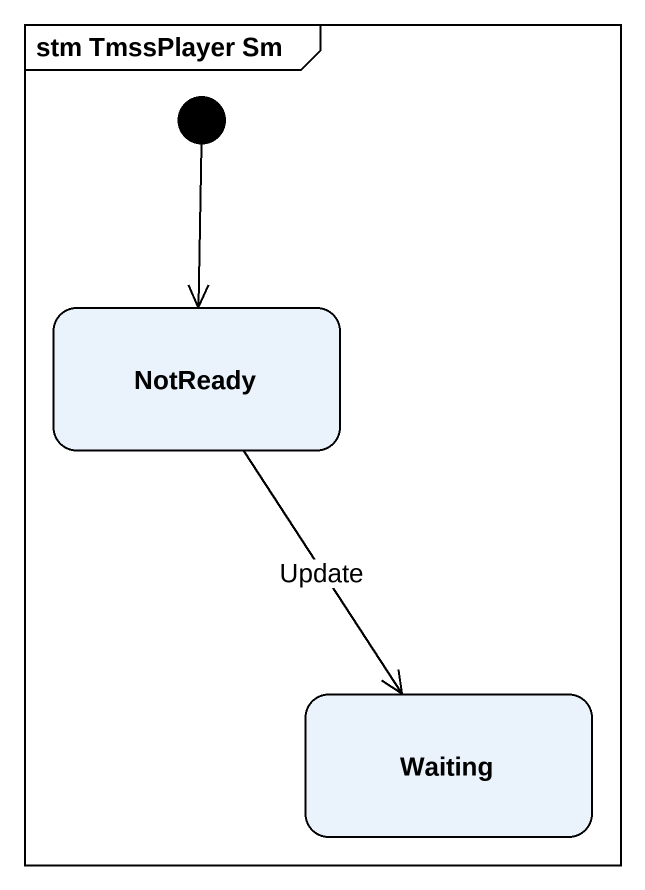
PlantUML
@startuml
mainframe stm TmssPlayer Sm
hide empty description
state NotReady
state Waiting
[*] --> NotReady
NotReady --> Waiting : Update
@enduml
